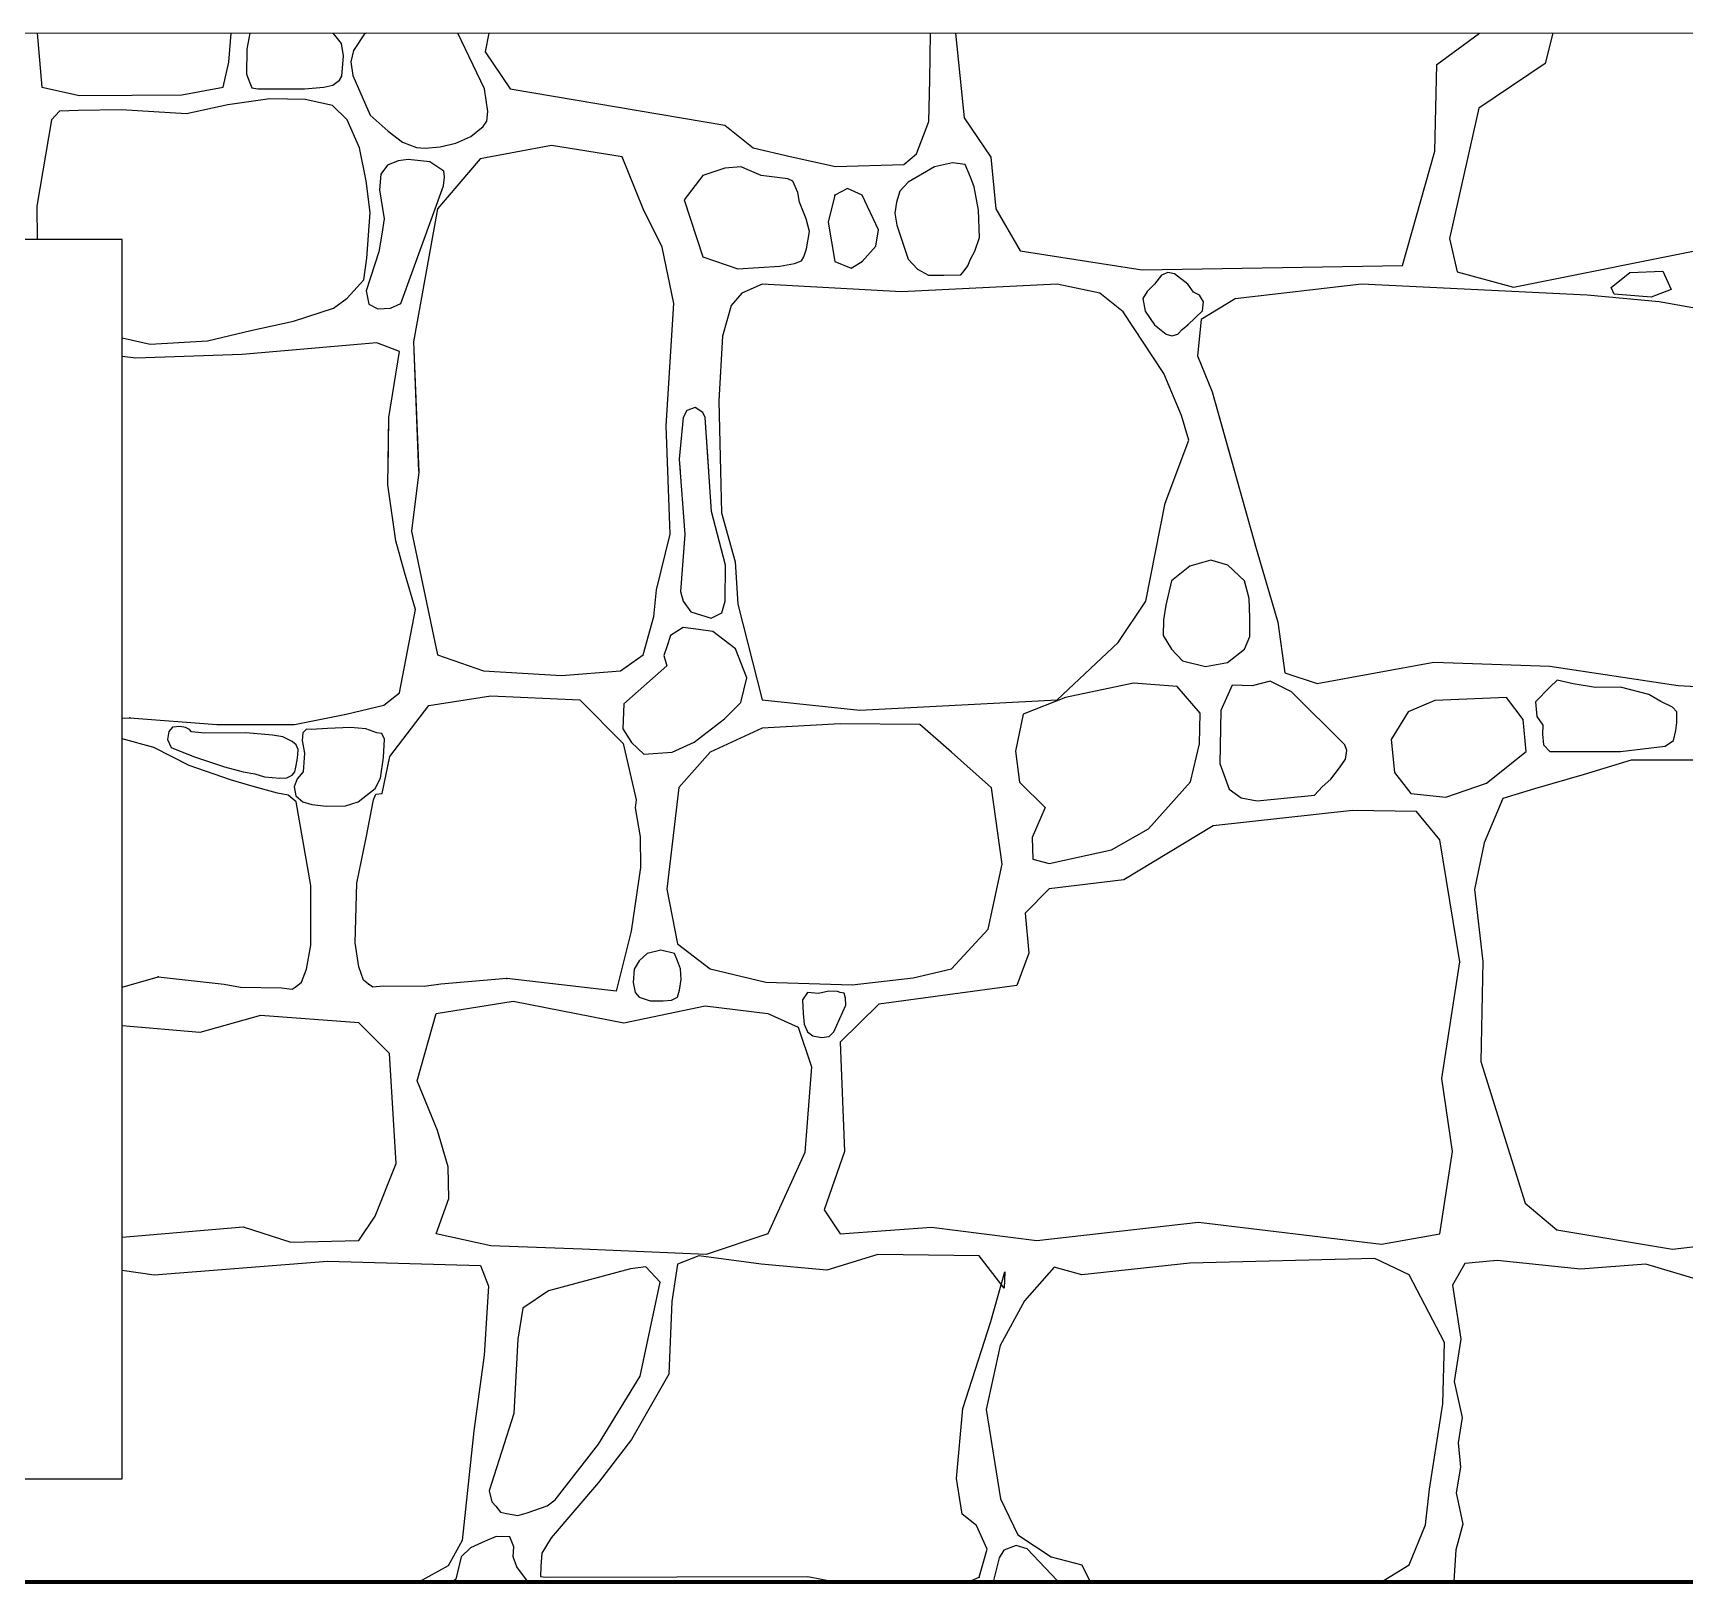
# Model space of a CAD drawing. Header units: feet. Extents: x -10410 to 374725, y -46422 to 88923.
# Drawn here: x 259307 to 260107, y 1437 to 2187 of the extents above; entities that cross this region are included whole.
import ezdxf

# ---------------------------------------------------------------- set-up
doc = ezdxf.new("R2010")
doc.units = ezdxf.units.FT
doc.header["$MEASUREMENT"] = 0
doc.layers.add('Конструктив - Перекрытия_Ном._пера__1', color=7, linetype='Continuous', lineweight=20)
doc.layers.add('Местность - Рельеф_Ном._пера__53', color=54, linetype='Continuous', lineweight=80)
doc.layers.add('Конструктив - Стены Несущие_Ном._пера__87', color=7, linetype='Continuous', lineweight=25, true_color=0x6a6a6a)

# ---------------------------------------------------------------- blocks, each defined once
blk = doc.blocks.new('*X62')
at = {"layer": 'Конструктив - Стены Несущие_Ном._пера__87', "linetype": 'Continuous'}
for p, q in [((259308.81, 2187.22), (259311.09, 2160.99)), ((259401.67, 2173.05), (259402.71, 2187.22)), ((259411.85, 2187.22), (259410.39, 2179.44)), ((259453.57, 2185.35), (259452.22, 2187.22)), ((259456.3, 2182.18), (259453.57, 2185.35)), ((259467.34, 2186.79), (259462.02, 2178.7)), ((259468.53, 2187.22), (259467.34, 2186.79)), ((259525.42, 2160.16), (259512.65, 2187.22)), ((259527.64, 2187.22), (259525.79, 2178.12)), ((259741.2, 2164.62), (259741.43, 2187.22)), ((259753.66, 2187.22), (259757.87, 2146.17)), ((259986.72, 2171.92), (260007.43, 2187.22)), ((260042.96, 2187.22), (260039.23, 2172.42)), ((259410.39, 2179.44), (259410.26, 2167.29)), ((259457.21, 2176.19), (259456.3, 2182.18)), ((259462.02, 2178.7), (259460.81, 2173.27)), ((259525.79, 2178.12), (259537.93, 2160.28)), ((259398.84, 2160.99), (259401.67, 2173.05)), ((259456.43, 2166.38), (259457.21, 2176.19)), ((259460.81, 2173.27), (259461.77, 2166.6)), ((259985.73, 2130.07), (259986.72, 2171.92)), ((260039.23, 2172.42), (260007.03, 2150.87)), ((259311.09, 2160.99), (259329.34, 2156.9)), ((259378.92, 2157.32), (259398.84, 2160.99)), ((259410.26, 2167.29), (259411.78, 2163.08)), ((259411.78, 2163.08), (259412.77, 2160.7)), ((259412.77, 2160.7), (259415.71, 2160.16)), ((259438.34, 2160.16), (259447.66, 2160.96)), ((259447.66, 2160.96), (259452, 2162.04)), ((259452, 2162.04), (259455.21, 2164.39)), ((259455.21, 2164.39), (259456.43, 2166.38)), ((259461.77, 2166.6), (259470.07, 2147.4)), ((259537.93, 2160.28), (259641.95, 2142.58)), ((259740.73, 2144.47), (259741.2, 2164.62)), ((259329.34, 2156.9), (259354.81, 2157.22)), ((259354.81, 2157.22), (259378.92, 2157.32)), ((259401.25, 2152.5), (259381.23, 2148.1)), ((259421.58, 2155.33), (259401.25, 2152.5)), ((259415.71, 2160.16), (259438.34, 2160.16)), ((259438.67, 2155.02), (259421.58, 2155.33)), ((259451.88, 2152.08), (259438.67, 2155.02)), ((259527.18, 2149.26), (259525.42, 2160.16)), ((259315.81, 2145.27), (259308.58, 2103.44)), ((259319.59, 2149.46), (259315.81, 2145.27)), ((259328.6, 2149.78), (259319.59, 2149.46)), ((259349.46, 2150.09), (259328.6, 2149.78)), ((259381.23, 2148.1), (259349.46, 2150.09)), ((259459.01, 2145.27), (259451.88, 2152.08)), ((259464.88, 2131.64), (259459.01, 2145.27)), ((259470.07, 2147.4), (259478.88, 2139.78)), ((259524.8, 2141.96), (259526.54, 2144.57)), ((259526.54, 2144.57), (259527.18, 2149.26)), ((259734.7, 2128.74), (259740.73, 2144.47)), ((259757.87, 2146.17), (259770.75, 2127.09)), ((260007.03, 2150.87), (259992.92, 2087.71)), ((259478.88, 2139.78), (259485.81, 2134.38)), ((259511.66, 2133.92), (259518.8, 2137.05)), ((259518.8, 2137.05), (259524.8, 2141.96)), ((259641.95, 2142.58), (259655.69, 2131.66)), ((259468.23, 2115.6), (259464.88, 2131.64)), ((259485.81, 2134.38), (259492.63, 2131.86)), ((259492.63, 2131.86), (259496.82, 2131.55)), ((259496.82, 2131.55), (259504.06, 2132.11)), ((259504.06, 2132.11), (259511.66, 2133.92)), ((259557.99, 2132.79), (259523.32, 2126.35)), ((259592.17, 2127.34), (259557.99, 2132.79)), ((259655.69, 2131.66), (259673.49, 2127.52)), ((259728.64, 2123.63), (259734.7, 2128.74)), ((259970.13, 2074.59), (259985.73, 2130.07)), ((259478.43, 2123.22), (259475.35, 2118.9)), ((259483.74, 2125.36), (259478.43, 2123.22)), ((259488.48, 2125.99), (259483.74, 2125.36)), ((259499.06, 2124.84), (259488.48, 2125.99)), ((259505.84, 2120.36), (259499.06, 2124.84)), ((259523.32, 2126.35), (259502.76, 2102.08)), ((259506.1, 2117.55), (259505.84, 2120.36)), ((259602.33, 2102.08), (259592.17, 2127.34)), ((259641.88, 2121.8), (259631.3, 2118.18)), ((259649.88, 2122.39), (259641.88, 2121.8)), ((259651.6, 2121.61), (259649.88, 2122.39)), ((259659.54, 2118.18), (259651.6, 2121.61)), ((259673.49, 2127.52), (259695.53, 2122.53)), ((259695.53, 2122.53), (259728.64, 2123.63)), ((259743.37, 2122.42), (259730.62, 2114.96)), ((259752.09, 2124.39), (259743.37, 2122.42)), ((259758.31, 2123.52), (259752.09, 2124.39)), ((259760.84, 2117.44), (259758.31, 2123.52)), ((259770.75, 2127.09), (259773.22, 2102.08)), ((259470.12, 2100.4), (259468.23, 2115.6)), ((259475.35, 2118.9), (259474.67, 2111.24)), ((259484.93, 2056.26), (259505.69, 2113.3)), ((259505.69, 2113.3), (259506.1, 2117.55)), ((259631.3, 2118.18), (259622.14, 2106.54)), ((259672.47, 2116.68), (259659.54, 2118.18)), ((259674.9, 2115.45), (259672.47, 2116.68)), ((259677.26, 2109.98), (259674.9, 2115.45)), ((259730.62, 2114.96), (259726.57, 2110.69)), ((259762.62, 2112.8), (259760.84, 2117.44)), ((259764.72, 2101.5), (259762.62, 2112.8)), ((259474.67, 2111.24), (259476.96, 2097.22)), ((259622.14, 2106.54), (259631.3, 2078.8)), ((259678.12, 2105.3), (259677.26, 2109.98)), ((259681.23, 2097.19), (259678.12, 2105.3)), ((259695.21, 2108.77), (259691.99, 2095.64)), ((259701.29, 2112.01), (259695.21, 2108.77)), ((259708.33, 2108.77), (259701.29, 2112.01)), ((259716.26, 2091.92), (259708.33, 2108.77)), ((259724.99, 2105.33), (259724.22, 2100.07)), ((259726.57, 2110.69), (259724.99, 2105.33)), ((259308.58, 2103.44), (259308.79, 2087.22)), ((259468.55, 2078.28), (259470.12, 2100.4)), ((259476.96, 2097.22), (259475.82, 2089.77)), ((259502.76, 2102.08), (259491.12, 2037.68)), ((259611.49, 2083.5), (259602.33, 2102.08)), ((259682.82, 2091.18), (259681.23, 2097.19)), ((259724.22, 2100.07), (259725.18, 2094.15)), ((259765.3, 2088.19), (259764.72, 2101.5)), ((259773.22, 2102.08), (259784.87, 2081.77)), ((259475.82, 2089.77), (259474.25, 2081.22)), ((259681.52, 2082.78), (259682.82, 2091.18)), ((259691.99, 2095.64), (259695.21, 2076.57)), ((259715.02, 2084), (259716.26, 2091.92)), ((259725.18, 2094.15), (259730.62, 2077.81)), ((259474.25, 2081.22), (259468.13, 2062.37)), ((259617.19, 2056.26), (259611.49, 2083.5)), ((259680.1, 2078.8), (259681.52, 2082.78)), ((259708.33, 2076.57), (259715.02, 2084)), ((259760.84, 2077.81), (259763.05, 2081.64)), ((259763.05, 2081.64), (259765.3, 2088.19)), ((259784.87, 2081.77), (259844.06, 2072.61)), ((259992.92, 2087.71), (259996.63, 2071.61)), ((260023.88, 2064.18), (260122.95, 2084)), ((259466.98, 2067.8), (259468.55, 2078.28)), ((259631.3, 2078.8), (259648.15, 2073.1)), ((259648.15, 2073.1), (259668.46, 2074.34)), ((259668.46, 2074.34), (259675.58, 2075.6)), ((259675.58, 2075.6), (259679.08, 2076.94)), ((259679.08, 2076.94), (259680.1, 2078.8)), ((259695.21, 2076.57), (259703.05, 2073.3)), ((259703.05, 2073.3), (259708.33, 2076.57)), ((259730.62, 2077.81), (259735.23, 2072.83)), ((259735.23, 2072.83), (259740.5, 2070)), ((259757.83, 2072.11), (259759.6, 2074.5)), ((259759.6, 2074.5), (259760.84, 2077.81)), ((259844.06, 2072.61), (259970.13, 2074.59)), ((259459.01, 2058.78), (259466.98, 2067.8)), ((259660.04, 2065.67), (259650.13, 2061.21)), ((259727.4, 2061.96), (259660.04, 2065.67)), ((259802.84, 2065.67), (259727.4, 2061.96)), ((259740.5, 2070), (259747.92, 2069.91)), ((259747.92, 2069.91), (259756.16, 2070.1)), ((259756.16, 2070.1), (259757.83, 2072.11)), ((259823.5, 2061.21), (259802.84, 2065.67)), ((259850.01, 2065.67), (259846.41, 2062)), ((259853.33, 2069.91), (259850.01, 2065.67)), ((259856.49, 2071.26), (259853.33, 2069.91)), ((259859.66, 2070.62), (259856.49, 2071.26)), ((259866.1, 2065.67), (259859.66, 2070.62)), ((259868.86, 2061.76), (259866.1, 2065.67)), ((259950.32, 2065.67), (259889.14, 2058.49)), ((260059.54, 2060.22), (259950.32, 2065.67)), ((259996.63, 2071.61), (260023.88, 2064.18)), ((260071.12, 2063.96), (260080.24, 2071.31)), ((260080.24, 2071.31), (260096.14, 2071.9)), ((260096.14, 2071.9), (260100.26, 2063.07)), ((259452.4, 2054.07), (259459.01, 2058.78)), ((259468.13, 2062.37), (259469.51, 2056)), ((259650.13, 2061.21), (259644.93, 2055.27)), ((259834.9, 2052.3), (259823.5, 2061.21)), ((259846.41, 2062), (259844.31, 2058.74)), ((259844.31, 2058.74), (259845.42, 2052.5)), ((259871.8, 2060.22), (259868.86, 2061.76)), ((259873.7, 2057.04), (259871.8, 2060.22)), ((259889.14, 2058.49), (259872.54, 2048.58)), ((259873.17, 2052.74), (259873.7, 2057.04)), ((260094.46, 2057), (260059.54, 2060.22)), ((260072.59, 2060.72), (260071.12, 2063.96)), ((260090.54, 2059.25), (260072.59, 2060.72)), ((260100.26, 2063.07), (260090.54, 2059.25)), ((260139.24, 2049.12), (260094.46, 2057)), ((259432.91, 2047.78), (259452.4, 2054.07)), ((259469.51, 2056), (259473.79, 2053.71)), ((259473.79, 2053.71), (259479.94, 2054.02)), ((259479.94, 2054.02), (259484.93, 2056.26)), ((259613.47, 1997.06), (259617.19, 2056.26)), ((259644.93, 2055.27), (259640.72, 2040.41)), ((259854.46, 2022.33), (259834.9, 2052.3)), ((259845.42, 2052.5), (259850.01, 2045.86)), ((259866.1, 2045.86), (259873.17, 2052.74)), ((259872.54, 2048.58), (259870.81, 2031)), ((259391.39, 2038.13), (259412.36, 2043.27)), ((259412.36, 2043.27), (259432.91, 2047.78)), ((259640.72, 2040.41), (259638.98, 2009.2)), ((259850.01, 2045.86), (259855.59, 2041.45)), ((259855.59, 2041.45), (259858.43, 2040.61)), ((259858.43, 2040.61), (259861.37, 2041.49)), ((259861.37, 2041.49), (259863.41, 2043.6)), ((259863.41, 2043.6), (259866.1, 2045.86)), ((259350.06, 2039.69), (259363.51, 2036.56)), ((259363.51, 2036.56), (259391.39, 2038.13)), ((259473.38, 2037.18), (259408.19, 2031.51)), ((259484.3, 2033.09), (259473.38, 2037.18)), ((259479.22, 2001), (259484.3, 2033.09)), ((259491.12, 2037.68), (259493.6, 1974.52)), ((259356.66, 2029.84), (259350.06, 2030.58)), ((259408.19, 2031.51), (259356.66, 2029.84)), ((259870.81, 2031), (259877.85, 2013.42)), ((259863.13, 2002.02), (259854.46, 2022.33)), ((259638.98, 2009.2), (259640.22, 1954.96)), ((259877.85, 2013.42), (259899.29, 1937.62)), ((259478.72, 1968.48), (259479.22, 2001)), ((259621.68, 2001), (259619.82, 1980.86)), ((259623.53, 2004.52), (259621.68, 2001)), ((259627.48, 2005.95), (259623.53, 2004.52)), ((259631.25, 2003.43), (259627.48, 2005.95)), ((259632.3, 2001), (259631.25, 2003.43)), ((259635.48, 1955.6), (259632.3, 2001)), ((259866.6, 1990.13), (259863.13, 2002.02)), ((259615.45, 1944.56), (259613.47, 1997.06)), ((259855.21, 1959.66), (259866.6, 1990.13)), ((259619.82, 1980.86), (259622.56, 1944.35)), ((259482.56, 1941.3), (259478.72, 1968.48)), ((259493.6, 1974.52), (259490.13, 1946.04)), ((259642.28, 1929.55), (259635.48, 1955.6)), ((259640.22, 1954.96), (259646.91, 1931.18)), ((259845.79, 1912.11), (259855.21, 1959.66)), ((259490.13, 1946.04), (259502.76, 1886.1)), ((259608.77, 1917.56), (259615.45, 1944.56)), ((259622.56, 1944.35), (259620.39, 1916.75)), ((259486.72, 1926.13), (259482.56, 1941.3)), ((259899.29, 1937.62), (259909.7, 1901.95)), ((259642.11, 1912.11), (259642.28, 1929.55)), ((259646.91, 1931.18), (259648.15, 1910.62)), ((259867.08, 1929.12), (259858.3, 1921.96)), ((259877.29, 1932.04), (259867.08, 1929.12)), ((259885.54, 1929.55), (259877.29, 1932.04)), ((259893.53, 1921.96), (259885.54, 1929.55)), ((259492.06, 1908.12), (259486.72, 1926.13)), ((259858.3, 1921.96), (259855.51, 1910.26)), ((259895.84, 1913.36), (259893.53, 1921.96)), ((259607.53, 1904.68), (259608.77, 1917.56)), ((259620.39, 1916.75), (259621.68, 1912.11)), ((259896.1, 1903.98), (259895.84, 1913.36)), ((259484.3, 1867.77), (259492.06, 1908.12)), ((259602.33, 1886.1), (259607.53, 1904.68)), ((259621.68, 1912.11), (259625.36, 1906.97)), ((259625.36, 1906.97), (259635.31, 1903.89)), ((259635.31, 1903.89), (259640.39, 1906.52)), ((259640.39, 1906.52), (259642.11, 1912.11)), ((259648.15, 1910.62), (259660.04, 1864.31)), ((259832.42, 1892.05), (259845.79, 1912.11)), ((259855.51, 1910.26), (259854.33, 1903.02)), ((259621.68, 1899.39), (259615.63, 1895.45)), ((259629.08, 1898.49), (259621.68, 1899.39)), ((259636.07, 1897.37), (259629.08, 1898.49)), ((259647.08, 1889.07), (259636.07, 1897.37)), ((259854.33, 1903.02), (259854.24, 1895.55)), ((259896.15, 1894.98), (259896.1, 1903.98)), ((259909.7, 1901.95), (259913.16, 1877.43)), ((259613.79, 1890.04), (259612.42, 1885.82)), ((259615.63, 1895.45), (259613.79, 1890.04)), ((259652.48, 1875.08), (259647.08, 1889.07)), ((259802.84, 1864.31), (259832.42, 1892.05)), ((259854.24, 1895.55), (259858.3, 1888.83)), ((259858.3, 1888.83), (259863.54, 1883.2)), ((259885.32, 1882.5), (259893.53, 1888.83)), ((259893.53, 1888.83), (259896.15, 1894.98)), ((259502.76, 1886.1), (259525.05, 1878.43)), ((259591.43, 1878.43), (259602.33, 1886.1)), ((259613.79, 1880.87), (259593.04, 1862.45)), ((259612.42, 1885.82), (259613.79, 1880.87)), ((259863.54, 1883.2), (259874.67, 1880.45)), ((259874.67, 1880.45), (259885.32, 1882.5)), ((259928.77, 1872.23), (259985.24, 1882.64)), ((259985.24, 1882.64), (260041.46, 1880.65)), ((260041.46, 1880.65), (260103.63, 1871.24)), ((259525.05, 1878.43), (259562.7, 1876.2)), ((259562.7, 1876.2), (259591.43, 1878.43)), ((259649.64, 1863), (259652.48, 1875.08)), ((259839.85, 1872.48), (259806.91, 1865.55)), ((259860.9, 1870.75), (259839.85, 1872.48)), ((259906.01, 1873.38), (259897.37, 1871.15)), ((259916.38, 1868.27), (259906.01, 1873.38)), ((259913.16, 1877.43), (259928.77, 1872.23)), ((260045.01, 1873.87), (260041.46, 1870.5)), ((260052.83, 1872.05), (260045.01, 1873.87)), ((259476.72, 1861.76), (259484.3, 1867.77)), ((259498.55, 1861.58), (259528.52, 1866.29)), ((259528.52, 1866.29), (259571.61, 1864.31)), ((259571.61, 1864.31), (259592.59, 1843.27)), ((259660.04, 1864.31), (259707.34, 1859.35)), ((259707.34, 1859.35), (259802.84, 1864.31)), ((259806.91, 1865.55), (259786.35, 1857.37)), ((259872.05, 1857.87), (259860.9, 1870.75)), ((259887.68, 1871.5), (259882.09, 1859.11)), ((259897.37, 1871.15), (259887.68, 1871.5)), ((259942.14, 1842.51), (259916.38, 1868.27)), ((260020.41, 1865.55), (259985.73, 1864.06)), ((260028.58, 1854.9), (260020.41, 1865.55)), ((260041.46, 1870.5), (260034.54, 1863.35)), ((260063.52, 1870.29), (260052.83, 1872.05)), ((260075.64, 1870.5), (260063.52, 1870.29)), ((260089.36, 1866.87), (260075.64, 1870.5)), ((260095.25, 1863.62), (260089.36, 1866.87)), ((260103.63, 1871.24), (260143.51, 1869.26)), ((259433.53, 1852.43), (259458.54, 1857.43)), ((259458.54, 1857.43), (259476.72, 1861.76)), ((259479.64, 1836.88), (259498.55, 1861.58)), ((259593.04, 1862.45), (259592.43, 1850.25)), ((259641.66, 1855.2), (259649.64, 1863)), ((259786.35, 1857.37), (259782.62, 1839.44)), ((259871.8, 1843.01), (259872.05, 1857.87)), ((259882.09, 1859.11), (259881.71, 1833.6)), ((259972.85, 1858.61), (259964.55, 1845.21)), ((259985.73, 1864.06), (259972.85, 1858.61)), ((260034.54, 1863.35), (260035.14, 1856.24)), ((260035.14, 1856.24), (260038.01, 1852.05)), ((260100.82, 1860.87), (260095.25, 1863.62)), ((260102.91, 1858.55), (260100.82, 1860.87)), ((260102.97, 1853.43), (260102.91, 1858.55)), ((259350.06, 1855.41), (259353.66, 1855.59)), ((259353.66, 1855.59), (259395.81, 1852.43)), ((259372.67, 1849.06), (259372.02, 1845.12)), ((259374.41, 1851.08), (259372.67, 1849.06)), ((259378.02, 1851.42), (259374.41, 1851.08)), ((259380.61, 1850.91), (259378.02, 1851.42)), ((259382.55, 1850), (259380.61, 1850.91)), ((259383.61, 1848.83), (259382.55, 1850)), ((259390.07, 1848.29), (259383.61, 1848.83)), ((259409.96, 1848.36), (259390.07, 1848.29)), ((259395.81, 1852.43), (259433.53, 1852.43)), ((259422.73, 1847.19), (259409.96, 1848.36)), ((259437.42, 1848.36), (259437.18, 1844.6)), ((259439.26, 1850.15), (259437.42, 1848.36)), ((259441.5, 1849.94), (259439.26, 1850.15)), ((259449.47, 1850.49), (259441.5, 1849.94)), ((259460.62, 1851.02), (259449.47, 1850.49)), ((259467.93, 1850.31), (259460.62, 1851.02)), ((259473.4, 1848.36), (259467.93, 1850.31)), ((259475.82, 1848.05), (259473.4, 1848.36)), ((259592.43, 1850.25), (259596.74, 1843.65)), ((259626.99, 1843.93), (259641.66, 1855.2)), ((259660.04, 1850.69), (259634.77, 1839.04)), ((259697.68, 1852.67), (259660.04, 1850.69)), ((259736.32, 1852.42), (259697.68, 1852.67)), ((259751.68, 1839.04), (259736.32, 1852.42)), ((260029.96, 1839.31), (260028.58, 1854.9)), ((260038.01, 1852.05), (260037.9, 1847.7)), ((260101.32, 1844.61), (260102.47, 1849.46)), ((260102.47, 1849.46), (260102.97, 1853.43)), ((259365.29, 1841.33), (259350.06, 1845.45)), ((259382.43, 1832.51), (259365.29, 1841.33)), ((259372.02, 1845.12), (259373.71, 1841.33)), ((259373.71, 1841.33), (259384.47, 1836.84)), ((259427.78, 1846.37), (259422.73, 1847.19)), ((259432.34, 1844.19), (259427.78, 1846.37)), ((259434.19, 1842.53), (259432.34, 1844.19)), ((259435.3, 1840.31), (259434.19, 1842.53)), ((259435.04, 1837.77), (259435.3, 1840.31)), ((259437.18, 1844.6), (259438.34, 1838.53)), ((259477.03, 1845.37), (259475.82, 1848.05)), ((259476.64, 1836.37), (259477.03, 1845.37)), ((259592.59, 1843.27), (259599, 1815.89)), ((259596.74, 1843.65), (259602.7, 1837.97)), ((259616.44, 1839.04), (259626.99, 1843.93)), ((259867.49, 1824.6), (259871.8, 1843.01)), ((259943.11, 1839.9), (259942.14, 1842.51)), ((259964.55, 1845.21), (259966.17, 1829.14)), ((260037.9, 1847.7), (260038.45, 1842.63)), ((260038.45, 1842.63), (260041.46, 1839.29)), ((260075.64, 1839.29), (260097.4, 1841.97)), ((260097.4, 1841.97), (260101.32, 1844.61)), ((259402.43, 1825.68), (259382.43, 1832.51)), ((259384.47, 1836.84), (259399.51, 1831.99)), ((259434.12, 1831.78), (259434.79, 1835.15)), ((259434.79, 1835.15), (259435.04, 1837.77)), ((259438.34, 1838.53), (259437.71, 1829.56)), ((259475.06, 1826.43), (259476.64, 1836.37)), ((259475.86, 1819.02), (259479.64, 1836.88)), ((259602.7, 1837.97), (259616.44, 1839.04)), ((259634.77, 1839.04), (259619.66, 1821.95)), ((259771, 1821.71), (259751.68, 1839.04)), ((259782.62, 1839.44), (259784.62, 1824.43)), ((259881.71, 1833.6), (259886.24, 1821.09)), ((259939.62, 1831.48), (259942.5, 1835.67)), ((259942.5, 1835.67), (259943.11, 1839.9)), ((260010.75, 1823.94), (260029.96, 1839.31)), ((260041.46, 1839.29), (260075.64, 1839.29)), ((260080.84, 1835.08), (260058.06, 1828.15)), ((260103.88, 1835.08), (260080.84, 1835.08)), ((260126.91, 1835.08), (260103.88, 1835.08)), ((259399.51, 1831.99), (259408.58, 1829.55)), ((259413.42, 1822.32), (259402.43, 1825.68)), ((259408.58, 1829.55), (259414.28, 1828.57)), ((259414.28, 1828.57), (259418.85, 1827.06)), ((259418.85, 1827.06), (259426.34, 1826.39)), ((259426.34, 1826.39), (259429.77, 1826.66)), ((259429.77, 1826.66), (259432.34, 1827.93)), ((259432.34, 1827.93), (259433.61, 1829.51)), ((259434.82, 1826.14), (259433.24, 1822.17)), ((259433.61, 1829.51), (259434.12, 1831.78)), ((259437.71, 1829.56), (259434.82, 1826.14)), ((259472.61, 1821.46), (259475.06, 1826.43)), ((259784.62, 1824.43), (259797, 1812.29)), ((259847.03, 1801.89), (259867.49, 1824.6)), ((259931.24, 1822.2), (259935.47, 1825.93)), ((259935.47, 1825.93), (259939.62, 1831.48)), ((259966.17, 1829.14), (259974.09, 1818.98)), ((260058.06, 1828.15), (260034.03, 1821.21)), ((259425.3, 1819.17), (259413.42, 1822.32)), ((259430.36, 1818.18), (259425.3, 1819.17)), ((259434.34, 1814.94), (259430.36, 1818.18)), ((259433.24, 1822.17), (259434.05, 1817.91)), ((259434.05, 1817.91), (259437.42, 1814.94)), ((259464.22, 1814.94), (259472.61, 1821.46)), ((259471.8, 1815.88), (259472.87, 1818.73)), ((259472.87, 1818.73), (259475.86, 1819.02)), ((259619.66, 1821.95), (259613.72, 1772.67)), ((259776.2, 1784.8), (259771, 1821.71)), ((259886.24, 1821.09), (259891.95, 1816.9)), ((259891.95, 1816.9), (259899.79, 1815.51)), ((259899.79, 1815.51), (259927.57, 1818.17)), ((259927.57, 1818.17), (259931.34, 1822.38)), ((259974.09, 1818.98), (259991.18, 1817.25)), ((259991.18, 1817.25), (260010.75, 1823.94)), ((260018.65, 1816.59), (260009.59, 1795.07)), ((260034.03, 1821.21), (260018.65, 1816.59)), ((259437.42, 1796.52), (259434.34, 1814.94)), ((259437.42, 1814.94), (259441.87, 1813.65)), ((259441.87, 1813.65), (259448.89, 1812.94)), ((259448.89, 1812.94), (259458.12, 1813.07)), ((259458.12, 1813.07), (259464.22, 1814.94)), ((259468.21, 1797.56), (259471.8, 1815.88)), ((259599, 1815.89), (259598.49, 1812.12)), ((259598.49, 1812.12), (259600.9, 1798.01)), ((259797, 1812.29), (259790.81, 1797.68)), ((259945.86, 1810.81), (259878.49, 1803.38)), ((259976.82, 1810.31), (259945.86, 1810.81)), ((259988.21, 1796.52), (259976.82, 1810.31)), ((259829.2, 1791.74), (259847.03, 1801.89)), ((259878.49, 1803.38), (259835.14, 1777.12)), ((259441.41, 1774.42), (259437.42, 1796.52)), ((259463.62, 1775.58), (259468.21, 1797.56)), ((259600.9, 1798.01), (259601.08, 1783.18)), ((259790.81, 1797.68), (259791.06, 1787.28)), ((259997.87, 1737.5), (259988.21, 1796.52)), ((260009.59, 1795.07), (260005.06, 1772.48)), ((259769.51, 1753.35), (259776.2, 1784.8)), ((259791.06, 1787.28), (259798.98, 1785.05)), ((259798.98, 1785.05), (259829.2, 1791.74)), ((259601.08, 1783.18), (259596.51, 1752.27)), ((259835.14, 1777.12), (259798.98, 1772.91)), ((259441.41, 1745.57), (259441.41, 1774.42)), ((259462.83, 1746.73), (259463.62, 1775.58)), ((259613.72, 1772.67), (259618.92, 1746.16)), ((259798.98, 1772.91), (259787.34, 1761.03)), ((260005.06, 1772.48), (260008.97, 1737.66)), ((259787.34, 1761.03), (259789.08, 1741.71)), ((259596.51, 1752.27), (259589.31, 1723.32)), ((259751.68, 1734.03), (259769.51, 1753.35)), ((259439.33, 1733.9), (259441.41, 1745.57)), ((259464.59, 1735.02), (259462.83, 1746.73)), ((259618.92, 1746.16), (259634.77, 1734.03)), ((259600.34, 1737.99), (259598.03, 1733.87)), ((259604.27, 1741.59), (259600.34, 1737.99)), ((259610.92, 1743.07), (259604.27, 1741.59)), ((259617.58, 1741.53), (259610.92, 1743.07)), ((259618.92, 1737.99), (259617.58, 1741.53)), ((259620.45, 1734.16), (259618.92, 1737.99)), ((259789.08, 1741.71), (259783.38, 1726.1)), ((259989.2, 1681.03), (259997.87, 1737.5)), ((260008.97, 1737.66), (260008.02, 1689.2)), ((259350.06, 1725.25), (259367.44, 1730.22)), ((259367.44, 1730.22), (259399.38, 1726.68)), ((259436.89, 1727.61), (259439.33, 1733.9)), ((259466.86, 1728.67), (259464.59, 1735.02)), ((259469.36, 1726.6), (259466.86, 1728.67)), ((259536.36, 1729.37), (259504.33, 1726.71)), ((259589.31, 1723.32), (259536.36, 1729.37)), ((259598.03, 1733.87), (259597.57, 1727.54)), ((259619.9, 1723.74), (259620.67, 1728.86)), ((259620.67, 1728.86), (259620.45, 1734.16)), ((259634.77, 1734.03), (259661.77, 1727.59)), ((259703.63, 1726.35), (259733.1, 1729.82)), ((259733.1, 1729.82), (259751.68, 1734.03)), ((259399.38, 1726.68), (259407.36, 1725.23)), ((259407.36, 1725.23), (259427.22, 1724.88)), ((259427.22, 1724.88), (259432.34, 1724.29)), ((259432.34, 1724.29), (259434.34, 1725.62)), ((259434.34, 1725.62), (259436.89, 1727.61)), ((259471.32, 1725.22), (259469.36, 1726.6)), ((259476.45, 1725.67), (259471.32, 1725.22)), ((259496.32, 1725.47), (259476.45, 1725.67)), ((259504.33, 1726.71), (259496.32, 1725.47)), ((259597.57, 1727.54), (259598.44, 1722.62)), ((259598.44, 1722.62), (259600.34, 1720.41)), ((259600.34, 1720.41), (259605.65, 1718.59)), ((259616.01, 1718.92), (259618.92, 1720.41)), ((259618.92, 1720.41), (259619.9, 1723.74)), ((259661.77, 1727.59), (259703.63, 1726.35)), ((259681.89, 1722.62), (259679.57, 1719.17)), ((259687.23, 1722.2), (259681.89, 1722.62)), ((259692.31, 1723.26), (259687.23, 1722.2)), ((259696.43, 1723.13), (259692.31, 1723.26)), ((259697.71, 1722.62), (259696.43, 1723.13)), ((259699.74, 1722.33), (259697.71, 1722.62)), ((259700.35, 1719.88), (259699.74, 1722.33)), ((259783.38, 1726.1), (259716.51, 1716.94)), ((259492.85, 1679.79), (259502.02, 1712.48)), ((259502.02, 1712.48), (259539.42, 1718.42)), ((259539.42, 1718.42), (259592.91, 1708.02)), ((259592.91, 1708.02), (259632.3, 1716.2)), ((259605.65, 1718.59), (259611.95, 1718.53)), ((259611.95, 1718.53), (259616.01, 1718.92)), ((259632.3, 1716.2), (259662.76, 1712.48)), ((259662.76, 1712.48), (259677.37, 1705.79)), ((259679.57, 1719.17), (259679.86, 1712.55)), ((259679.86, 1712.55), (259680.37, 1707.27)), ((259694.62, 1703.57), (259700.48, 1716.47)), ((259716.51, 1716.94), (259697.68, 1698.61)), ((259700.48, 1716.47), (259700.35, 1719.88)), ((259387.59, 1703.32), (259350.06, 1706.47)), ((259417.06, 1711.49), (259387.59, 1703.32)), ((259464.63, 1708.02), (259417.06, 1711.49)), ((259479.48, 1693.16), (259464.63, 1708.02)), ((259677.37, 1705.79), (259683.81, 1686.72)), ((259680.37, 1707.27), (259681.89, 1703.57)), ((259681.89, 1703.57), (259684.56, 1701.67)), ((259684.56, 1701.67), (259688.67, 1700.81)), ((259688.67, 1700.81), (259692.44, 1701.35)), ((259692.44, 1701.35), (259694.62, 1703.57)), ((259697.68, 1698.61), (259699.91, 1645.61)), ((259482.7, 1639.91), (259479.48, 1693.16)), ((260008.02, 1689.2), (260029.57, 1620.59)), ((259683.81, 1686.72), (259680.59, 1645.11)), ((259994.4, 1645.61), (259989.2, 1681.03)), ((259502.76, 1655.76), (259492.85, 1679.79)), ((259507.96, 1638.18), (259502.76, 1655.76)), ((259680.59, 1645.11), (259662.76, 1605.73)), ((259699.91, 1645.61), (259690, 1617.37)), ((259988.21, 1605.73), (259994.4, 1645.61)), ((259472.54, 1614.4), (259482.7, 1639.91)), ((259508.21, 1622.82), (259507.96, 1638.18)), ((259502.02, 1605.73), (259508.21, 1622.82)), ((259690, 1617.37), (259697.68, 1605.73)), ((260029.57, 1620.59), (260044.93, 1607.71)), ((259350.06, 1604.12), (259408.64, 1609.2)), ((259408.64, 1609.2), (259431.68, 1601.77)), ((259464.63, 1602.51), (259472.54, 1614.4)), ((259697.68, 1605.73), (259742.02, 1608.95)), ((259742.02, 1608.95), (259793.04, 1602.51)), ((259793.04, 1602.51), (259871.31, 1611.43)), ((259871.31, 1611.43), (259959.97, 1600.78)), ((259431.68, 1601.77), (259464.63, 1602.51)), ((259528.52, 1600.03), (259502.02, 1605.73)), ((259662.76, 1605.73), (259632.79, 1595.82)), ((259959.97, 1600.78), (259988.21, 1605.73)), ((260044.93, 1607.71), (260100.9, 1598.3)), ((260100.9, 1598.3), (260149.77, 1604.16)), ((259365.5, 1585.92), (259449.46, 1592.6)), ((259449.46, 1592.6), (259523.52, 1590.37)), ((259572.85, 1598.3), (259528.52, 1600.03)), ((259632.79, 1595.82), (259572.85, 1598.3)), ((259629.32, 1595.08), (259618.92, 1591.12)), ((259659.54, 1591.12), (259629.32, 1595.08)), ((259716.01, 1595.82), (259691.24, 1588.15)), ((259765.05, 1595.08), (259716.01, 1595.82)), ((259777.19, 1579.48), (259765.05, 1595.08)), ((259956.75, 1593.84), (259867.1, 1591.61)), ((259973.35, 1585.92), (259956.75, 1593.84)), ((260015.94, 1592.92), (260000.35, 1591.37)), ((260056.32, 1588.64), (260015.94, 1592.92)), ((259350.06, 1588.21), (259365.5, 1585.92)), ((259523.52, 1590.37), (259527.48, 1580.47)), ((259596.13, 1588.89), (259556.48, 1578.16)), ((259603.56, 1589.88), (259596.13, 1588.89)), ((259610.6, 1582.46), (259603.56, 1589.88)), ((259618.92, 1591.12), (259616.2, 1573.04)), ((259691.24, 1588.15), (259659.54, 1591.12)), ((259770.75, 1563.38), (259777.44, 1587.4)), ((259777.44, 1587.4), (259777.19, 1579.48)), ((259801.46, 1589.63), (259787.09, 1573.28)), ((259814.83, 1585.92), (259801.46, 1589.63)), ((259867.1, 1591.61), (259814.83, 1585.92)), ((259990.44, 1553.22), (259973.35, 1585.92)), ((260000.35, 1591.37), (259994.33, 1580.88)), ((260088.02, 1591.12), (260056.32, 1588.64)), ((260128.58, 1578.99), (260088.02, 1591.12)), ((259527.48, 1580.47), (259525.25, 1547.03)), ((259556.48, 1578.16), (259544.12, 1569.82)), ((259600.84, 1536.88), (259610.6, 1582.46)), ((259994.33, 1580.88), (259998.34, 1554.85)), ((259544.12, 1569.82), (259541.65, 1554.71)), ((259616.2, 1573.04), (259614.71, 1537.87)), ((259787.09, 1573.28), (259775.21, 1551.74)), ((259757.13, 1521.27), (259770.75, 1563.38)), ((259541.65, 1554.71), (259539.66, 1518.8)), ((259989.7, 1523.5), (259990.44, 1553.22)), ((259998.34, 1554.85), (259995.06, 1534.3)), ((259525.25, 1547.03), (259520.3, 1510.37)), ((259775.21, 1551.74), (259768.52, 1520.78)), ((259580.78, 1503.93), (259600.84, 1536.88)), ((259614.71, 1537.87), (259596.63, 1506.16)), ((259995.06, 1534.3), (259999.08, 1516.78)), ((259754.15, 1487.34), (259757.13, 1521.27)), ((259768.52, 1520.78), (259775.45, 1477.43)), ((259983.26, 1482.14), (259989.7, 1523.5)), ((259539.66, 1518.8), (259527.67, 1481.39)), ((259999.08, 1516.78), (259997.11, 1504.66)), ((259520.3, 1510.37), (259514.65, 1457.37)), ((259596.63, 1506.16), (259580.78, 1485.36)), ((259997.11, 1504.66), (259998.26, 1492.79)), ((259559.73, 1476.94), (259580.78, 1503.93)), ((259998.26, 1492.79), (259996.05, 1480.34)), ((259527.67, 1481.39), (259528.96, 1476.06)), ((259580.78, 1485.36), (259557.74, 1458.61)), ((259756.88, 1470), (259754.15, 1487.34)), ((259981.28, 1464.8), (259983.26, 1482.14)), ((259996.05, 1480.34), (259999.4, 1465.12)), ((259528.96, 1476.06), (259530.99, 1473.97)), ((259530.99, 1473.97), (259533.25, 1470.97)), ((259546.1, 1470.75), (259555.87, 1474.13)), ((259555.87, 1474.13), (259559.73, 1476.94)), ((259775.45, 1477.43), (259783.88, 1460.1)), ((259533.25, 1470.97), (259536.07, 1470.43)), ((259536.07, 1470.43), (259541.59, 1469.39)), ((259541.59, 1469.39), (259546.1, 1470.75)), ((259763.81, 1464.55), (259756.88, 1470)), ((259769.01, 1453.16), (259763.81, 1464.55)), ((259973.35, 1445.48), (259981.28, 1464.8)), ((259999.4, 1465.12), (259995.97, 1452.75)), ((259514.65, 1457.37), (259507.92, 1444.99)), ((259525.87, 1456.99), (259518.77, 1453.82)), ((259531.08, 1459.23), (259525.87, 1456.99)), ((259537.68, 1459.1), (259531.08, 1459.23)), ((259539.77, 1454.21), (259537.68, 1459.1)), ((259557.74, 1458.61), (259553.29, 1451.08)), ((259783.88, 1460.1), (259799.97, 1449.45)), ((259514.11, 1449.45), (259511.62, 1438.61)), ((259518.77, 1453.82), (259514.11, 1449.45)), ((259539.42, 1449.45), (259539.77, 1454.21)), ((259541.12, 1444.52), (259539.42, 1449.45)), ((259553.29, 1451.08), (259552.75, 1444.79)), ((259765.05, 1439.54), (259769.01, 1453.16)), ((259774.8, 1448.93), (259771.84, 1437.22)), ((259777.03, 1452.66), (259774.8, 1448.93)), ((259783.06, 1454.8), (259777.03, 1452.66)), ((259788.3, 1453.2), (259783.06, 1454.8)), ((259802.84, 1437.86), (259788.3, 1453.2)), ((259799.97, 1449.45), (259814.83, 1445.48)), ((259995.97, 1452.75), (259994.9, 1437.61)), ((259507.92, 1444.99), (259493.88, 1437.22)), ((259546.35, 1437.56), (259541.12, 1444.52)), ((259552.75, 1444.79), (259552.67, 1439.92)), ((259814.83, 1445.48), (259818.88, 1437.22)), ((259959.94, 1437.22), (259973.35, 1445.48)), ((259511.62, 1438.61), (259509.91, 1437.22)), ((259546.43, 1437.22), (259546.35, 1437.56)), ((259552.67, 1439.92), (259555.27, 1439.54)), ((259555.27, 1439.54), (259682.08, 1439.79)), ((259682.08, 1439.79), (259695.37, 1437.22)), ((259759.86, 1437.22), (259765.05, 1439.54)), ((259803.71, 1437.22), (259802.84, 1437.86)), ((259994.9, 1437.61), (259994.88, 1437.22))]:
    blk.add_line(p, q, dxfattribs=at)
for p in [(259695.21, 2108.77), (259708.33, 2076.57), (259866.1, 2045.86), (259353.66, 1855.59), (259367.44, 1730.22), (259536.36, 1729.37), (259434.34, 1725.62), (259434.34, 1725.62), (259469.36, 1726.6), (259469.36, 1726.6), (259539.42, 1449.45), (259765.05, 1439.54)]:
    blk.add_point(p, dxfattribs=at)
blk = doc.blocks.new('Штриховка_31', base_point=(0, 0))
at = {"layer": 'Конструктив - Стены Несущие_Ном._пера__87', "linetype": 'Continuous'}
blk.add_blockref('*X62', (0, 0), dxfattribs=at)
blk = doc.blocks.new('*X68')
at = {"layer": 'Конструктив - Стены Несущие_Ном._пера__87', "linetype": 'Continuous'}
for p, q in [((259308.81, 2187.22), (259311.09, 2160.99)), ((259401.67, 2173.05), (259402.71, 2187.22)), ((259411.85, 2187.22), (259410.39, 2179.44)), ((259453.57, 2185.35), (259452.22, 2187.22)), ((259456.3, 2182.18), (259453.57, 2185.35)), ((259467.34, 2186.79), (259462.02, 2178.7)), ((259468.53, 2187.22), (259467.34, 2186.79)), ((259525.42, 2160.16), (259512.65, 2187.22)), ((259527.64, 2187.22), (259525.79, 2178.12)), ((259741.2, 2164.62), (259741.43, 2187.22)), ((259753.66, 2187.22), (259757.87, 2146.17)), ((259986.72, 2171.92), (260007.43, 2187.22)), ((260042.96, 2187.22), (260039.23, 2172.42)), ((259410.39, 2179.44), (259410.26, 2167.29)), ((259457.21, 2176.19), (259456.3, 2182.18)), ((259462.02, 2178.7), (259460.81, 2173.27)), ((259525.79, 2178.12), (259537.93, 2160.28)), ((259398.84, 2160.99), (259401.67, 2173.05)), ((259456.43, 2166.38), (259457.21, 2176.19)), ((259460.81, 2173.27), (259461.77, 2166.6)), ((259985.73, 2130.07), (259986.72, 2171.92)), ((260039.23, 2172.42), (260007.03, 2150.87)), ((259311.09, 2160.99), (259329.34, 2156.9)), ((259378.92, 2157.32), (259398.84, 2160.99)), ((259410.26, 2167.29), (259411.78, 2163.08)), ((259411.78, 2163.08), (259412.77, 2160.7)), ((259412.77, 2160.7), (259415.71, 2160.16)), ((259438.34, 2160.16), (259447.66, 2160.96)), ((259447.66, 2160.96), (259452, 2162.04)), ((259452, 2162.04), (259455.21, 2164.39)), ((259455.21, 2164.39), (259456.43, 2166.38)), ((259461.77, 2166.6), (259470.07, 2147.4)), ((259537.93, 2160.28), (259641.95, 2142.58)), ((259740.73, 2144.47), (259741.2, 2164.62)), ((259329.34, 2156.9), (259354.81, 2157.22)), ((259354.81, 2157.22), (259378.92, 2157.32)), ((259401.25, 2152.5), (259381.23, 2148.1)), ((259421.58, 2155.33), (259401.25, 2152.5)), ((259415.71, 2160.16), (259438.34, 2160.16)), ((259438.67, 2155.02), (259421.58, 2155.33)), ((259451.88, 2152.08), (259438.67, 2155.02)), ((259527.18, 2149.26), (259525.42, 2160.16)), ((259315.81, 2145.27), (259308.58, 2103.44)), ((259319.59, 2149.46), (259315.81, 2145.27)), ((259328.6, 2149.78), (259319.59, 2149.46)), ((259349.46, 2150.09), (259328.6, 2149.78)), ((259381.23, 2148.1), (259349.46, 2150.09)), ((259459.01, 2145.27), (259451.88, 2152.08)), ((259464.88, 2131.64), (259459.01, 2145.27)), ((259470.07, 2147.4), (259478.88, 2139.78)), ((259524.8, 2141.96), (259526.54, 2144.57)), ((259526.54, 2144.57), (259527.18, 2149.26)), ((259734.7, 2128.74), (259740.73, 2144.47)), ((259757.87, 2146.17), (259770.75, 2127.09)), ((260007.03, 2150.87), (259992.92, 2087.71)), ((259478.88, 2139.78), (259485.81, 2134.38)), ((259511.66, 2133.92), (259518.8, 2137.05)), ((259518.8, 2137.05), (259524.8, 2141.96)), ((259641.95, 2142.58), (259655.69, 2131.66)), ((259468.23, 2115.6), (259464.88, 2131.64)), ((259485.81, 2134.38), (259492.63, 2131.86)), ((259492.63, 2131.86), (259496.82, 2131.55)), ((259496.82, 2131.55), (259504.06, 2132.11)), ((259504.06, 2132.11), (259511.66, 2133.92)), ((259557.99, 2132.79), (259523.32, 2126.35)), ((259592.17, 2127.34), (259557.99, 2132.79)), ((259655.69, 2131.66), (259673.49, 2127.52)), ((259728.64, 2123.63), (259734.7, 2128.74)), ((259970.13, 2074.59), (259985.73, 2130.07)), ((259478.43, 2123.22), (259475.35, 2118.9)), ((259483.74, 2125.36), (259478.43, 2123.22)), ((259488.48, 2125.99), (259483.74, 2125.36)), ((259499.06, 2124.84), (259488.48, 2125.99)), ((259505.84, 2120.36), (259499.06, 2124.84)), ((259523.32, 2126.35), (259502.76, 2102.08)), ((259506.1, 2117.55), (259505.84, 2120.36)), ((259602.33, 2102.08), (259592.17, 2127.34)), ((259641.88, 2121.8), (259631.3, 2118.18)), ((259649.88, 2122.39), (259641.88, 2121.8)), ((259651.6, 2121.61), (259649.88, 2122.39)), ((259659.54, 2118.18), (259651.6, 2121.61)), ((259673.49, 2127.52), (259695.53, 2122.53)), ((259695.53, 2122.53), (259728.64, 2123.63)), ((259743.37, 2122.42), (259730.62, 2114.96)), ((259752.09, 2124.39), (259743.37, 2122.42)), ((259758.31, 2123.52), (259752.09, 2124.39)), ((259760.84, 2117.44), (259758.31, 2123.52)), ((259770.75, 2127.09), (259773.22, 2102.08)), ((259470.12, 2100.4), (259468.23, 2115.6)), ((259475.35, 2118.9), (259474.67, 2111.24)), ((259484.93, 2056.26), (259505.69, 2113.3)), ((259505.69, 2113.3), (259506.1, 2117.55)), ((259631.3, 2118.18), (259622.14, 2106.54)), ((259672.47, 2116.68), (259659.54, 2118.18)), ((259674.9, 2115.45), (259672.47, 2116.68)), ((259677.26, 2109.98), (259674.9, 2115.45)), ((259730.62, 2114.96), (259726.57, 2110.69)), ((259762.62, 2112.8), (259760.84, 2117.44)), ((259764.72, 2101.5), (259762.62, 2112.8)), ((259474.67, 2111.24), (259476.96, 2097.22)), ((259622.14, 2106.54), (259631.3, 2078.8)), ((259678.12, 2105.3), (259677.26, 2109.98)), ((259681.23, 2097.19), (259678.12, 2105.3)), ((259695.21, 2108.77), (259691.99, 2095.64)), ((259701.29, 2112.01), (259695.21, 2108.77)), ((259708.33, 2108.77), (259701.29, 2112.01)), ((259716.26, 2091.92), (259708.33, 2108.77)), ((259724.99, 2105.33), (259724.22, 2100.07)), ((259726.57, 2110.69), (259724.99, 2105.33)), ((259308.58, 2103.44), (259308.79, 2087.22)), ((259468.55, 2078.28), (259470.12, 2100.4)), ((259476.96, 2097.22), (259475.82, 2089.77)), ((259502.76, 2102.08), (259491.12, 2037.68)), ((259611.49, 2083.5), (259602.33, 2102.08)), ((259682.82, 2091.18), (259681.23, 2097.19)), ((259724.22, 2100.07), (259725.18, 2094.15)), ((259765.3, 2088.19), (259764.72, 2101.5)), ((259773.22, 2102.08), (259784.87, 2081.77)), ((259475.82, 2089.77), (259474.25, 2081.22)), ((259681.52, 2082.78), (259682.82, 2091.18)), ((259691.99, 2095.64), (259695.21, 2076.57)), ((259715.02, 2084), (259716.26, 2091.92)), ((259725.18, 2094.15), (259730.62, 2077.81)), ((259474.25, 2081.22), (259468.13, 2062.37)), ((259617.19, 2056.26), (259611.49, 2083.5)), ((259680.1, 2078.8), (259681.52, 2082.78)), ((259708.33, 2076.57), (259715.02, 2084)), ((259760.84, 2077.81), (259763.05, 2081.64)), ((259763.05, 2081.64), (259765.3, 2088.19)), ((259784.87, 2081.77), (259844.06, 2072.61)), ((259992.92, 2087.71), (259996.63, 2071.61)), ((260023.88, 2064.18), (260122.95, 2084)), ((259466.98, 2067.8), (259468.55, 2078.28)), ((259631.3, 2078.8), (259648.15, 2073.1)), ((259648.15, 2073.1), (259668.46, 2074.34)), ((259668.46, 2074.34), (259675.58, 2075.6)), ((259675.58, 2075.6), (259679.08, 2076.94)), ((259679.08, 2076.94), (259680.1, 2078.8)), ((259695.21, 2076.57), (259703.05, 2073.3)), ((259703.05, 2073.3), (259708.33, 2076.57)), ((259730.62, 2077.81), (259735.23, 2072.83)), ((259735.23, 2072.83), (259740.5, 2070)), ((259757.83, 2072.11), (259759.6, 2074.5)), ((259759.6, 2074.5), (259760.84, 2077.81)), ((259844.06, 2072.61), (259970.13, 2074.59)), ((259459.01, 2058.78), (259466.98, 2067.8)), ((259660.04, 2065.67), (259650.13, 2061.21)), ((259727.4, 2061.96), (259660.04, 2065.67)), ((259802.84, 2065.67), (259727.4, 2061.96)), ((259740.5, 2070), (259747.92, 2069.91)), ((259747.92, 2069.91), (259756.16, 2070.1)), ((259756.16, 2070.1), (259757.83, 2072.11)), ((259823.5, 2061.21), (259802.84, 2065.67)), ((259850.01, 2065.67), (259846.41, 2062)), ((259853.33, 2069.91), (259850.01, 2065.67)), ((259856.49, 2071.26), (259853.33, 2069.91)), ((259859.66, 2070.62), (259856.49, 2071.26)), ((259866.1, 2065.67), (259859.66, 2070.62)), ((259868.86, 2061.76), (259866.1, 2065.67)), ((259950.32, 2065.67), (259889.14, 2058.49)), ((260059.54, 2060.22), (259950.32, 2065.67)), ((259996.63, 2071.61), (260023.88, 2064.18)), ((260071.12, 2063.96), (260080.24, 2071.31)), ((260080.24, 2071.31), (260096.14, 2071.9)), ((260096.14, 2071.9), (260100.26, 2063.07)), ((259452.4, 2054.07), (259459.01, 2058.78)), ((259468.13, 2062.37), (259469.51, 2056)), ((259650.13, 2061.21), (259644.93, 2055.27)), ((259834.9, 2052.3), (259823.5, 2061.21)), ((259846.41, 2062), (259844.31, 2058.74)), ((259844.31, 2058.74), (259845.42, 2052.5)), ((259871.8, 2060.22), (259868.86, 2061.76)), ((259873.7, 2057.04), (259871.8, 2060.22)), ((259889.14, 2058.49), (259872.54, 2048.58)), ((259873.17, 2052.74), (259873.7, 2057.04)), ((260094.46, 2057), (260059.54, 2060.22)), ((260072.59, 2060.72), (260071.12, 2063.96)), ((260090.54, 2059.25), (260072.59, 2060.72)), ((260100.26, 2063.07), (260090.54, 2059.25)), ((260139.24, 2049.12), (260094.46, 2057)), ((259432.91, 2047.78), (259452.4, 2054.07)), ((259469.51, 2056), (259473.79, 2053.71)), ((259473.79, 2053.71), (259479.94, 2054.02)), ((259479.94, 2054.02), (259484.93, 2056.26)), ((259613.47, 1997.06), (259617.19, 2056.26)), ((259644.93, 2055.27), (259640.72, 2040.41)), ((259854.46, 2022.33), (259834.9, 2052.3)), ((259845.42, 2052.5), (259850.01, 2045.86)), ((259866.1, 2045.86), (259873.17, 2052.74)), ((259872.54, 2048.58), (259870.81, 2031)), ((259391.39, 2038.13), (259412.36, 2043.27)), ((259412.36, 2043.27), (259432.91, 2047.78)), ((259640.72, 2040.41), (259638.98, 2009.2)), ((259850.01, 2045.86), (259855.59, 2041.45)), ((259855.59, 2041.45), (259858.43, 2040.61)), ((259858.43, 2040.61), (259861.37, 2041.49)), ((259861.37, 2041.49), (259863.41, 2043.6)), ((259863.41, 2043.6), (259866.1, 2045.86)), ((259350.06, 2039.69), (259363.51, 2036.56)), ((259363.51, 2036.56), (259391.39, 2038.13)), ((259473.38, 2037.18), (259408.19, 2031.51)), ((259484.3, 2033.09), (259473.38, 2037.18)), ((259479.22, 2001), (259484.3, 2033.09)), ((259491.12, 2037.68), (259493.57, 1975.09)), ((259356.66, 2029.84), (259350.06, 2030.58)), ((259408.19, 2031.51), (259356.66, 2029.84)), ((259870.81, 2031), (259877.85, 2013.42)), ((259863.13, 2002.02), (259854.46, 2022.33)), ((259638.98, 2009.2), (259639.76, 1975.09)), ((259877.85, 2013.42), (259888.69, 1975.09)), ((259478.82, 1975.09), (259479.22, 2001)), ((259621.68, 2001), (259619.82, 1980.86)), ((259623.53, 2004.52), (259621.68, 2001)), ((259627.48, 2005.95), (259623.53, 2004.52)), ((259631.25, 2003.43), (259627.48, 2005.95)), ((259632.3, 2001), (259631.25, 2003.43)), ((259634.11, 1975.09), (259632.3, 2001)), ((259866.6, 1990.13), (259863.13, 2002.02)), ((259614.3, 1975.09), (259613.47, 1997.06)), ((259860.97, 1975.09), (259866.6, 1990.13)), ((259619.82, 1980.86), (259620.25, 1975.09))]:
    blk.add_line(p, q, dxfattribs=at)
for p in [(259695.21, 2108.77), (259708.33, 2076.57), (259866.1, 2045.86)]:
    blk.add_point(p, dxfattribs=at)
blk = doc.blocks.new('Штриховка_34', base_point=(0, 0))
at = {"layer": 'Конструктив - Стены Несущие_Ном._пера__87', "linetype": 'Continuous'}
blk.add_blockref('*X68', (0, 0), dxfattribs=at)

msp = doc.modelspace()

# ---------------------------------------------------------------- linework, layer by layer
at = {"layer": 'Конструктив - Перекрытия_Ном._пера__1', "linetype": 'Continuous'}
msp.add_line((260999.43289, 2187.21988), (257099.80825, 2187.21988), dxfattribs=at)
at = {"layer": 'Конструктив - Стены Несущие_Ном._пера__87', "linetype": 'Continuous'}
for p, q in [((259350.06429, 2087.21988), (258450.06429, 2087.21988)), ((259350.06429, 1487.21988), (259350.06429, 2087.21988)), ((258450.06429, 1487.21988), (259350.06429, 1487.21988))]:
    msp.add_line(p, q, dxfattribs=at)
at = {"layer": 'Местность - Рельеф_Ном._пера__53', "linetype": 'Continuous', "flags": 128}
msp.add_lwpolyline([(247162.41413, 1437.21988), (265549.34495, 1437.21988)], dxfattribs=at)

# ---------------------------------------------------------------- block references
at = {"layer": 'Конструктив - Стены Несущие_Ном._пера__87', "linetype": 'Continuous'}
for name in ['Штриховка_34', 'Штриховка_31']:
    msp.add_blockref(name, (0, 0), dxfattribs=at)

doc.saveas('drawing.dxf')
